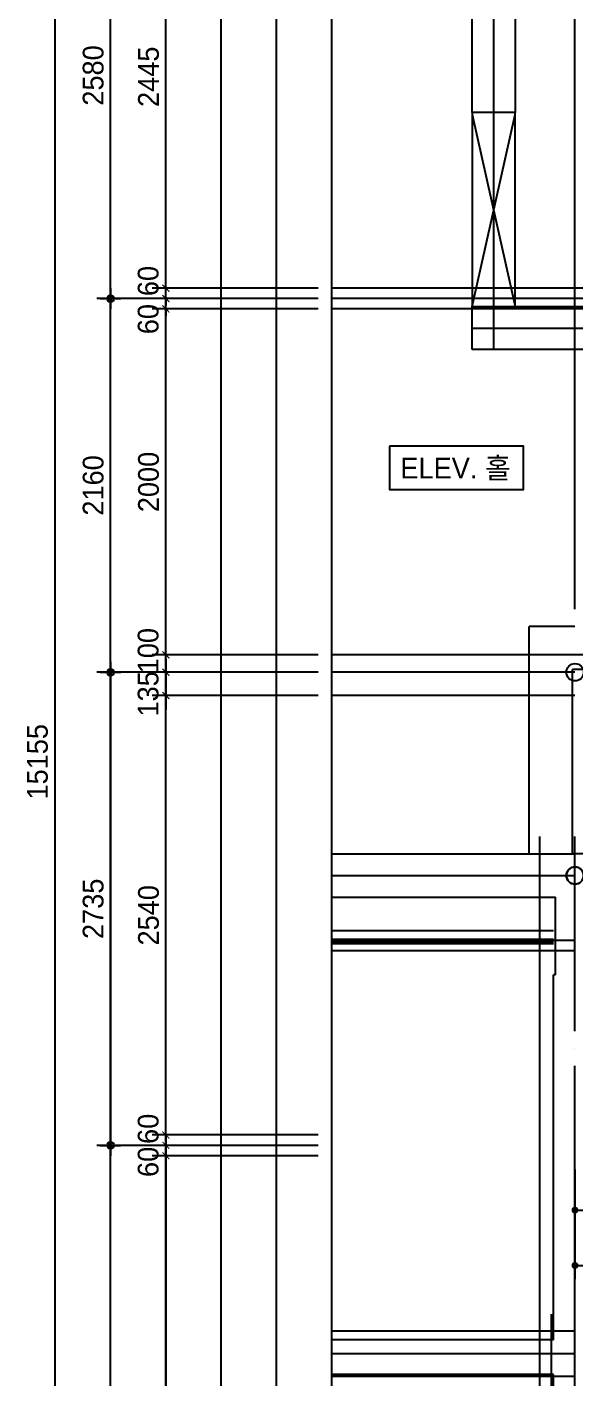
# Model space of a CAD drawing. Header units: millimetres. Extents: x 0 to 92204, y -190080 to 23760.
# Drawn here: x 57866 to 61034, y -15637 to -7827 of the extents above; entities that cross this region are included whole.
import ezdxf
from ezdxf.enums import TextEntityAlignment as Align
from ezdxf.xclip import XClip

# ---------------------------------------------------------------- set-up
doc = ezdxf.new("R2010")
doc.units = ezdxf.units.MM
doc.header["$LTSCALE"] = 100
doc.header["$XCLIPFRAME"] = 0
doc.linetypes.add('AUDIT_D_220706163347-0', pattern=[0])
doc.linetypes.add('CEN', pattern=[62, 60, -1, 0, -1])
doc.layers.get('defpoints').update_dxf_attribs({"color": 139})
for name, color, linetype in [('AA-XXXX-DIMS', 7, 'Continuous'), ('CEN_CON', 1, 'CEN'), ('CEN_WALL', 12, 'CEN'), ('CONC', 2, 'Continuous'), ('DIM', 7, 'AUDIT_D_220706163347-0'), ('MC', 135, 'Continuous'), ('WAL_DRY', 7, 'Continuous'), ('실명', 3, 'AUDIT_D_220706163347-0'), ('실명박스', 7, 'AUDIT_D_220706163347-0'), ('창호-open', 4, 'Continuous')]:
    doc.layers.add(name, color=color, linetype=linetype)
doc.layers.add('AA-XXXX-MC', color=153, linetype='AUDIT_D_220706163347-0', plot=False)
doc.layers.add('Defpoint', color=135, linetype='Continuous', plot=False)
doc.styles.add('HAUD01', font='Dotum.ttf')
doc.styles.add('맑은 고딕', font='malgun.ttf')
doc.styles.add('맑은고딕', font='malgun.ttf', dxfattribs={"width": 0.9})
doc.dimstyles.new('DIM_40', dxfattribs={"dimscale": 40, "dimtxt": 3, "dimasz": 1, "dimexe": 2, "dimexo": 2, "dimgap": 1, "dimtad": 1, "dimdec": 0, "dimzin": 0, "dimdsep": 46, "dimtxsty": '맑은고딕', "dimblk1": 'DIMDOT', "dimblk2": 'DIMDOT', "dimsah": 1, "dimcen": 0.09, "dimdle": 2, "dimclrd": 7, "dimclre": 7, "dimclrt": 3, "dimadec": 0, "dimazin": 0, "dimtfac": 1, "dimtdec": 0, "dimtix": 1, "dimtmove": 2, "dimatfit": 3, "dimldrblk": 'DIMDOT', "dimfxl": 2, "dimtolj": 1, "dimtzin": 0, "dimarcsym": 0})
doc.dimstyles.new('MCDIM_40', dxfattribs={"dimscale": 40, "dimtxt": 3, "dimasz": 1, "dimexe": 2, "dimexo": 2, "dimgap": 1, "dimtad": 1, "dimdec": 0, "dimzin": 0, "dimdsep": 46, "dimtxsty": '맑은고딕', "dimblk1": 'ARCHTICK', "dimblk2": 'ARCHTICK', "dimsah": 1, "dimcen": 0.09, "dimdle": 2, "dimclrd": 7, "dimclre": 7, "dimclrt": 3, "dimadec": 0, "dimazin": 0, "dimtfac": 1, "dimtdec": 0, "dimtix": 1, "dimtmove": 2, "dimatfit": 3, "dimldrblk": 'ARCHTICK', "dimfxl": 1, "dimtolj": 1, "dimtzin": 0, "dimarcsym": 0})
doc.dimstyles.new('NDIM40-in', dxfattribs={"dimscale": 40, "dimtxt": 2.4, "dimasz": 1, "dimexe": 2, "dimexo": 2, "dimgap": 1.2, "dimtad": 1, "dimdec": 0, "dimrnd": 0.25, "dimzin": 0, "dimdsep": 46, "dimtxsty": '맑은 고딕', "dimblk": 'DOT', "dimcen": 5, "dimclrd": 256, "dimclre": 256, "dimclrt": 3, "dimadec": 0, "dimazin": 0, "dimtfac": 1, "dimtdec": 0, "dimtix": 1, "dimtmove": 2, "dimatfit": 1, "dimldrblk": 'DIMDOT', "dimfxl": 0, "dimtolj": 1, "dimtzin": 0, "dimarcsym": 0})

# ---------------------------------------------------------------- blocks, each defined once
blk = doc.blocks.new('U-76B(확장)', base_point=(4647231.1, 20750.4))
at = {"layer": 'CONC'}
for p, q in [((6925, 10550), (7990, 10550)), ((6925, 10423), (6925, 10550)), ((7990, 8030), (7990, 10550))]:
    blk.add_line(p, q, dxfattribs=at)
at = {"layer": 'Defpoint'}
blk.add_circle((7975, 10535), 50, dxfattribs=at)
blk = doc.blocks.new('DIMDOT')
at = {"layer": 'AA-XXXX-DIMS'}
for p, q in [((-1.5, 0), (1.5, 0)), ((0, -1.5), (0, 1.5))]:
    blk.add_line(p, q, dxfattribs=at)
for radius in [0.5, 0.25]:
    blk.add_circle((0, 0), radius, dxfattribs=at)
blk = doc.blocks.new('*D3030')
at = {"layer": 'defpoints', "color": 0, "transparency": 16777216}
for p in [(7874.9, -28137.1), (9474.9, -28137.1), (9474.9, -43292.1)]:
    blk.add_point(p, dxfattribs=at)
at = {"layer": 'DIM', "color": 7, "lineweight": -2, "transparency": 16777216}
for p, q in [((9394.9, -28137.1), (7794.9, -28137.1)), ((7874.9, -43252.1), (7874.9, -28177.1)), ((9394.9, -43292.1), (7794.9, -43292.1))]:
    blk.add_line(p, q, dxfattribs=at)
at = {"layer": 'DIM', "color": 7, "lineweight": -2, "transparency": 16777216, "xscale": 40, "yscale": 40, "zscale": 40}
for p, rotation in [((7874.9, -28137.1), 90), ((7874.9, -43292.1), 270)]:
    blk.add_blockref('DIMDOT', p, dxfattribs=dict(at, rotation=rotation))
at = {"layer": 'DIM', "color": 3, "transparency": 16777216, "insert": (7772.6, -35834.6), "char_height": 120, "attachment_point": 5, "rotation": 90, "style": 'HAUD01'}
blk.add_mtext('\\A1;15155', dxfattribs=at)
blk = doc.blocks.new('*D3032')
at = {"layer": 'defpoints', "color": 0, "transparency": 16777216}
for p in [(8194.9, -38052.1), (9474.9, -38052.1), (9474.9, -41612.1)]:
    blk.add_point(p, dxfattribs=at)
at = {"layer": 'DIM', "color": 7, "lineweight": -2, "transparency": 16777216}
for p, q in [((9394.9, -38052.1), (8114.9, -38052.1)), ((8194.9, -41572.1), (8194.9, -38092.1)), ((9394.9, -41612.1), (8114.9, -41612.1))]:
    blk.add_line(p, q, dxfattribs=at)
at = {"layer": 'DIM', "color": 7, "lineweight": -2, "transparency": 16777216, "xscale": 40, "yscale": 40, "zscale": 40}
for p, rotation in [((8194.9, -38052.1), 90), ((8194.9, -41612.1), 270)]:
    blk.add_blockref('DIMDOT', p, dxfattribs=dict(at, rotation=rotation))
at = {"layer": 'DIM', "color": 3, "transparency": 16777216, "insert": (8094.8, -39832.1), "char_height": 120, "attachment_point": 5, "rotation": 90, "style": 'HAUD01'}
blk.add_mtext('\\A1;3560', dxfattribs=at)
blk = doc.blocks.new('*D3033')
at = {"layer": 'defpoints', "color": 0, "transparency": 16777216}
for p in [(8194.9, -33157.1), (9474.9, -33157.1), (9474.9, -35317.1)]:
    blk.add_point(p, dxfattribs=at)
at = {"layer": 'DIM', "color": 7, "lineweight": -2, "transparency": 16777216}
for p, q in [((9394.9, -33157.1), (8114.9, -33157.1)), ((8194.9, -35277.1), (8194.9, -33197.1)), ((9394.9, -35317.1), (8114.9, -35317.1))]:
    blk.add_line(p, q, dxfattribs=at)
at = {"layer": 'DIM', "color": 7, "lineweight": -2, "transparency": 16777216, "xscale": 40, "yscale": 40, "zscale": 40}
for p, rotation in [((8194.9, -33157.1), 90), ((8194.9, -35317.1), 270)]:
    blk.add_blockref('DIMDOT', p, dxfattribs=dict(at, rotation=rotation))
at = {"layer": 'DIM', "color": 3, "transparency": 16777216, "insert": (8094.8, -34237.1), "char_height": 120, "attachment_point": 5, "rotation": 90, "style": 'HAUD01'}
blk.add_mtext('\\A1;2160', dxfattribs=at)
blk = doc.blocks.new('*D3034')
at = {"layer": 'defpoints', "color": 0, "transparency": 16777216}
for p in [(8194.9, -30577.1), (9474.9, -30577.1), (9474.9, -33157.1)]:
    blk.add_point(p, dxfattribs=at)
at = {"layer": 'DIM', "color": 7, "lineweight": -2, "transparency": 16777216}
for p, q in [((9394.9, -30577.1), (8114.9, -30577.1)), ((8194.9, -33117.1), (8194.9, -30617.1)), ((9394.9, -33157.1), (8114.9, -33157.1))]:
    blk.add_line(p, q, dxfattribs=at)
at = {"layer": 'DIM', "color": 7, "lineweight": -2, "transparency": 16777216, "xscale": 40, "yscale": 40, "zscale": 40}
for p, rotation in [((8194.9, -30577.1), 90), ((8194.9, -33157.1), 270)]:
    blk.add_blockref('DIMDOT', p, dxfattribs=dict(at, rotation=rotation))
at = {"layer": 'DIM', "color": 3, "transparency": 16777216, "insert": (8094.8, -31867.1), "char_height": 120, "attachment_point": 5, "rotation": 90, "style": 'HAUD01'}
blk.add_mtext('\\A1;2580', dxfattribs=at)
blk = doc.blocks.new('_ArchTick')
at = {"color": 0, "linetype": 'ByBlock', "const_width": 0.15}
blk.add_lwpolyline([(-0.5, -0.5), (0.5, 0.5)], dxfattribs=at)
blk = doc.blocks.new('*D3037')
at = {"layer": 'defpoints', "color": 0, "transparency": 16777216}
for p in [(8514.9, -35217.1), (9474.9, -35217.1), (9474.9, -35317.1)]:
    blk.add_point(p, dxfattribs=at)
at = {"layer": 'DIM', "color": 7, "lineweight": -2, "transparency": 16777216}
for p, q in [((8514.9, -35397.1), (8514.9, -35137.1)), ((9394.9, -35217.1), (8434.9, -35217.1)), ((9394.9, -35317.1), (8434.9, -35317.1))]:
    blk.add_line(p, q, dxfattribs=at)
at = {"layer": 'DIM', "color": 7, "lineweight": -2, "transparency": 16777216, "xscale": 40, "yscale": 40, "zscale": 40}
for p, rotation in [((8514.9, -35217.1), 90), ((8514.9, -35317.1), 270)]:
    blk.add_blockref('_ArchTick', p, dxfattribs=dict(at, rotation=rotation))
at = {"layer": 'DIM', "color": 3, "transparency": 16777216, "insert": (8412.6, -35192.2), "char_height": 120, "attachment_point": 5, "rotation": 90, "style": 'HAUD01'}
blk.add_mtext('\\A1;100', dxfattribs=at)
blk = doc.blocks.new('*D3038')
at = {"layer": 'defpoints', "color": 0, "transparency": 16777216}
for p in [(8514.9, -33217.1), (9474.9, -33217.1), (9474.9, -35217.1)]:
    blk.add_point(p, dxfattribs=at)
at = {"layer": 'DIM', "color": 7, "lineweight": -2, "transparency": 16777216}
for p, q in [((8514.9, -35297.1), (8514.9, -33137.1)), ((9394.9, -33217.1), (8434.9, -33217.1)), ((9394.9, -35217.1), (8434.9, -35217.1))]:
    blk.add_line(p, q, dxfattribs=at)
at = {"layer": 'DIM', "color": 7, "lineweight": -2, "transparency": 16777216, "xscale": 40, "yscale": 40, "zscale": 40}
for p, rotation in [((8514.9, -33217.1), 90), ((8514.9, -35217.1), 270)]:
    blk.add_blockref('_ArchTick', p, dxfattribs=dict(at, rotation=rotation))
at = {"layer": 'DIM', "color": 3, "transparency": 16777216, "insert": (8414.8, -34217.1), "char_height": 120, "attachment_point": 5, "rotation": 90, "style": 'HAUD01'}
blk.add_mtext('\\A1;2000', dxfattribs=at)
blk = doc.blocks.new('*D3039')
at = {"layer": 'defpoints', "color": 0, "transparency": 16777216}
for p in [(8514.9, -33157.1), (9474.9, -33157.1), (9474.9, -33217.1)]:
    blk.add_point(p, dxfattribs=at)
at = {"layer": 'DIM', "color": 7, "lineweight": -2, "transparency": 16777216}
for p, q in [((9394.9, -33157.1), (8434.9, -33157.1)), ((8514.9, -33157.1), (8514.9, -33117.1)), ((8514.9, -33217.1), (8514.9, -33157.1)), ((9394.9, -33217.1), (8434.9, -33217.1)), ((8514.9, -33217.1), (8514.9, -33257.1))]:
    blk.add_line(p, q, dxfattribs=at)
at = {"layer": 'DIM', "color": 7, "lineweight": -2, "transparency": 16777216, "xscale": 40, "yscale": 40, "zscale": 40}
for p, rotation in [((8514.9, -33157.1), 270), ((8514.9, -33217.1), 90)]:
    blk.add_blockref('_ArchTick', p, dxfattribs=dict(at, rotation=rotation))
at = {"layer": 'DIM', "color": 3, "transparency": 16777216, "insert": (8412.9, -33275.7), "char_height": 120, "attachment_point": 5, "rotation": 90, "style": 'HAUD01'}
blk.add_mtext('\\A1;60', dxfattribs=at)
blk = doc.blocks.new('*D3040')
at = {"layer": 'defpoints', "color": 0, "transparency": 16777216}
for p in [(8514.9, -33097.1), (9474.9, -33097.1), (9474.9, -33157.1)]:
    blk.add_point(p, dxfattribs=at)
at = {"layer": 'DIM', "color": 7, "lineweight": -2, "transparency": 16777216}
for p, q in [((9394.9, -33097.1), (8434.9, -33097.1)), ((8514.9, -33097.1), (8514.9, -33057.1)), ((8514.9, -33157.1), (8514.9, -33097.1)), ((9394.9, -33157.1), (8434.9, -33157.1)), ((8514.9, -33157.1), (8514.9, -33197.1))]:
    blk.add_line(p, q, dxfattribs=at)
at = {"layer": 'DIM', "color": 7, "lineweight": -2, "transparency": 16777216, "xscale": 40, "yscale": 40, "zscale": 40}
for p, rotation in [((8514.9, -33097.1), 270), ((8514.9, -33157.1), 90)]:
    blk.add_blockref('_ArchTick', p, dxfattribs=dict(at, rotation=rotation))
at = {"layer": 'DIM', "color": 3, "transparency": 16777216, "insert": (8412.9, -33055.5), "char_height": 120, "attachment_point": 5, "rotation": 90, "style": 'HAUD01'}
blk.add_mtext('\\A1;60', dxfattribs=at)
blk = doc.blocks.new('*D3041')
at = {"layer": 'defpoints', "color": 0, "transparency": 16777216}
for p in [(8514.9, -30652.1), (9474.9, -30652.1), (9474.9, -33097.1)]:
    blk.add_point(p, dxfattribs=at)
at = {"layer": 'DIM', "color": 7, "lineweight": -2, "transparency": 16777216}
for p, q in [((8514.9, -33177.1), (8514.9, -30572.1)), ((9394.9, -30652.1), (8434.9, -30652.1)), ((9394.9, -33097.1), (8434.9, -33097.1))]:
    blk.add_line(p, q, dxfattribs=at)
at = {"layer": 'DIM', "color": 7, "lineweight": -2, "transparency": 16777216, "xscale": 40, "yscale": 40, "zscale": 40}
for p, rotation in [((8514.9, -30652.1), 90), ((8514.9, -33097.1), 270)]:
    blk.add_blockref('_ArchTick', p, dxfattribs=dict(at, rotation=rotation))
at = {"layer": 'DIM', "color": 3, "transparency": 16777216, "insert": (8414.8, -31874.6), "char_height": 120, "attachment_point": 5, "rotation": 90, "style": 'HAUD01'}
blk.add_mtext('\\A1;2445', dxfattribs=at)
blk = doc.blocks.new('*D3070')
at = {"layer": 'defpoints', "color": 0, "transparency": 16777216}
for p in [(8514.9, -35452.1), (9474.9, -35452.1), (9474.9, -37992.1)]:
    blk.add_point(p, dxfattribs=at)
at = {"layer": 'DIM', "color": 7, "lineweight": -2, "transparency": 16777216}
for p, q in [((8514.9, -38072.1), (8514.9, -35372.1)), ((9394.9, -35452.1), (8434.9, -35452.1)), ((9394.9, -37992.1), (8434.9, -37992.1))]:
    blk.add_line(p, q, dxfattribs=at)
at = {"layer": 'DIM', "color": 7, "lineweight": -2, "transparency": 16777216, "xscale": 40, "yscale": 40, "zscale": 40}
for p, rotation in [((8514.9, -35452.1), 90), ((8514.9, -37992.1), 270)]:
    blk.add_blockref('_ArchTick', p, dxfattribs=dict(at, rotation=rotation))
at = {"layer": 'DIM', "color": 3, "transparency": 16777216, "insert": (8414.8, -36722.1), "char_height": 120, "attachment_point": 5, "rotation": 90, "style": 'HAUD01'}
blk.add_mtext('\\A1;2540', dxfattribs=at)
blk = doc.blocks.new('*D3071')
at = {"layer": 'defpoints', "color": 0, "transparency": 16777216}
for p in [(9474.9, -37992.1), (8514.9, -38052.1), (9474.9, -38052.1)]:
    blk.add_point(p, dxfattribs=at)
at = {"layer": 'DIM', "color": 7, "lineweight": -2, "transparency": 16777216}
for p, q in [((8514.9, -37992.1), (8514.9, -37952.1)), ((9394.9, -37992.1), (8434.9, -37992.1)), ((8514.9, -37992.1), (8514.9, -38052.1)), ((9394.9, -38052.1), (8434.9, -38052.1)), ((8514.9, -38052.1), (8514.9, -38092.1))]:
    blk.add_line(p, q, dxfattribs=at)
at = {"layer": 'DIM', "color": 7, "lineweight": -2, "transparency": 16777216, "xscale": 40, "yscale": 40, "zscale": 40}
for p, rotation in [((8514.9, -37992.1), 270), ((8514.9, -38052.1), 90)]:
    blk.add_blockref('_ArchTick', p, dxfattribs=dict(at, rotation=rotation))
at = {"layer": 'DIM', "color": 3, "transparency": 16777216, "insert": (8412.9, -37956.6), "char_height": 120, "attachment_point": 5, "rotation": 90, "style": 'HAUD01'}
blk.add_mtext('\\A1;60', dxfattribs=at)
blk = doc.blocks.new('*D3072')
at = {"layer": 'defpoints', "color": 0, "transparency": 16777216}
for p in [(9474.9, -38112.1), (8514.9, -41412.1), (9474.9, -41412.1)]:
    blk.add_point(p, dxfattribs=at)
at = {"layer": 'DIM', "color": 7, "lineweight": -2, "transparency": 16777216}
for p, q in [((8514.9, -38032.1), (8514.9, -41492.1)), ((9394.9, -38112.1), (8434.9, -38112.1)), ((9394.9, -41412.1), (8434.9, -41412.1))]:
    blk.add_line(p, q, dxfattribs=at)
at = {"layer": 'DIM', "color": 7, "lineweight": -2, "transparency": 16777216, "xscale": 40, "yscale": 40, "zscale": 40}
for p, rotation in [((8514.9, -38112.1), 90), ((8514.9, -41412.1), 270)]:
    blk.add_blockref('_ArchTick', p, dxfattribs=dict(at, rotation=rotation))
at = {"layer": 'DIM', "color": 3, "transparency": 16777216, "insert": (8414.8, -39762.1), "char_height": 120, "attachment_point": 5, "rotation": 90, "style": 'HAUD01'}
blk.add_mtext('\\A1;3300', dxfattribs=at)
blk = doc.blocks.new('*D3074')
at = {"layer": 'defpoints', "color": 0, "transparency": 16777216}
for p in [(9474.9, -35317.1), (8194.9, -38052.1), (9474.9, -38052.1)]:
    blk.add_point(p, dxfattribs=at)
at = {"layer": 'DIM', "color": 7, "lineweight": -2, "transparency": 16777216}
for p, q in [((9394.9, -35317.1), (8114.9, -35317.1)), ((8194.9, -35357.1), (8194.9, -38012.1)), ((9394.9, -38052.1), (8114.9, -38052.1))]:
    blk.add_line(p, q, dxfattribs=at)
at = {"layer": 'DIM', "color": 7, "lineweight": -2, "transparency": 16777216, "xscale": 40, "yscale": 40, "zscale": 40}
for p, rotation in [((8194.9, -35317.1), 90), ((8194.9, -38052.1), 270)]:
    blk.add_blockref('DIMDOT', p, dxfattribs=dict(at, rotation=rotation))
at = {"layer": 'DIM', "color": 3, "transparency": 16777216, "insert": (8094.8, -36684.6), "char_height": 120, "attachment_point": 5, "rotation": 90, "style": 'HAUD01'}
blk.add_mtext('\\A1;2735', dxfattribs=at)
blk = doc.blocks.new('*D3076')
at = {"layer": 'defpoints', "color": 0, "transparency": 16777216}
for p in [(8514.9, -38052.1), (9474.9, -38052.1), (9474.9, -38112.1)]:
    blk.add_point(p, dxfattribs=at)
at = {"layer": 'DIM', "color": 7, "lineweight": -2, "transparency": 16777216}
for p, q in [((8514.9, -38052.1), (8514.9, -38012.1)), ((9394.9, -38052.1), (8434.9, -38052.1)), ((8514.9, -38112.1), (8514.9, -38052.1)), ((9394.9, -38112.1), (8434.9, -38112.1)), ((8514.9, -38112.1), (8514.9, -38152.1))]:
    blk.add_line(p, q, dxfattribs=at)
at = {"layer": 'DIM', "color": 7, "lineweight": -2, "transparency": 16777216, "xscale": 40, "yscale": 40, "zscale": 40}
for p, rotation in [((8514.9, -38052.1), 270), ((8514.9, -38112.1), 90)]:
    blk.add_blockref('_ArchTick', p, dxfattribs=dict(at, rotation=rotation))
at = {"layer": 'DIM', "color": 3, "transparency": 16777216, "insert": (8412.9, -38147.6), "char_height": 120, "attachment_point": 5, "rotation": 90, "style": 'HAUD01'}
blk.add_mtext('\\A1;60', dxfattribs=at)
blk = doc.blocks.new('*D3077')
at = {"layer": 'defpoints', "color": 0, "transparency": 16777216}
for p in [(9474.9, -35317.1), (8514.9, -35452.1), (9474.9, -35452.1)]:
    blk.add_point(p, dxfattribs=at)
at = {"layer": 'DIM', "color": 7, "lineweight": -2, "transparency": 16777216}
for p, q in [((8514.9, -35237.1), (8514.9, -35532.1)), ((9394.9, -35317.1), (8434.9, -35317.1)), ((9394.9, -35452.1), (8434.9, -35452.1))]:
    blk.add_line(p, q, dxfattribs=at)
at = {"layer": 'DIM', "color": 7, "lineweight": -2, "transparency": 16777216, "xscale": 40, "yscale": 40, "zscale": 40}
for p, rotation in [((8514.9, -35317.1), 90), ((8514.9, -35452.1), 270)]:
    blk.add_blockref('_ArchTick', p, dxfattribs=dict(at, rotation=rotation))
at = {"layer": 'DIM', "color": 3, "transparency": 16777216, "insert": (8412.6, -35442), "char_height": 120, "attachment_point": 5, "rotation": 90, "style": 'HAUD01'}
blk.add_mtext('\\A1;135', dxfattribs=at)
blk = doc.blocks.new('CO-102-MF', base_point=(243441.5, -43595.4))
at = {"layer": 'CEN_CON'}
for p, q in [((276961.5, -43775.4), (276961.5, -38585.4)), ((276836.5, -43650.4), (279686.5, -43650.4))]:
    blk.add_line(p, q, dxfattribs=at)
at = {"layer": 'CONC'}
for p, q in [((276836.5, -42405.4), (276836.5, -38585.4)), ((277086.5, -38585.4), (277086.5, -42405.4)), ((277086.5, -42405.4), (276836.5, -42405.4)), ((276836.5, -43775.4), (276836.5, -43525.4)), ((276836.5, -43525.4), (279686.5, -43525.4)), ((279686.5, -43775.4), (276836.5, -43775.4)), ((277166.5, -46690.4), (277166.5, -45375.4)), ((277431.5, -45375.4), (277166.5, -45375.4))]:
    blk.add_line(p, q, dxfattribs=at)
at = {"layer": 'Defpoint'}
blk.add_circle((277431.5, -46815.4), 50, dxfattribs=at)
blk = doc.blocks.new('U-76A(확장)2')
at = {"layer": 'CEN_CON'}
for p, q in [((0, -300), (0, 7025)), ((2435, 6800), (0, 6800)), ((0, 4035), (1955, 4035))]:
    blk.add_line(p, q, dxfattribs=at)
at = {"layer": 'CEN_WALL'}
blk.add_line((0, 6425), (1894, 6425), dxfattribs=at)
at = {"layer": 'CONC'}
for p, q in [((2815, 6925), (0, 6925)), ((2675, 6675), (112, 6675)), ((112, 6225), (112, 6675)), ((112, 6225), (125, 6225)), ((125, 4115), (125, 6225)), ((125, 4115), (1845, 4115)), ((125, 2140), (125, 3915)), ((125, 3915), (1845, 3915))]:
    blk.add_line(p, q, dxfattribs=at)
at = {"layer": 'Defpoint'}
blk.add_circle((0, 6800), 50, dxfattribs=at)
at = {"layer": 'MC'}
for p, q in [((205, 7025), (205, 3805)), ((0, 6365), (1894, 6365)), ((135, -300), (135, 4265)), ((0, 4165), (1955, 4165)), ((5975, 3905), (0, 3905))]:
    blk.add_line(p, q, dxfattribs=at)
at = {"layer": 'WAL_DRY'}
for p, q in [((125, 6480), (1770, 6480)), ((125, 6430), (1770, 6430)), ((125, 6417.5), (1757.5, 6417.5)), ((125, 6405), (1745, 6405))]:
    blk.add_line(p, q, dxfattribs=at)
blk = doc.blocks.new('_Dot')
at = {"color": 0, "linetype": 'ByBlock', "lineweight": -2}
blk.add_line((-0.5, 0), (-1, 0), dxfattribs=at)
at = {"color": 0, "linetype": 'ByBlock', "const_width": 0.5}
blk.add_lwpolyline([(-0.25, 0, 1), (0.25, 0, 1)], format="xyb", close=True, dxfattribs=at)
blk = doc.blocks.new('*D332')
at = {"layer": 'defpoints', "color": 0, "transparency": 16777216}
for p in [(61034, -14352.1), (61769, -14352.1), (61769, -14666.5)]:
    blk.add_point(p, dxfattribs=at)
at = {"layer": 'DIM', "lineweight": -2, "transparency": 16777216}
for p, q in [((61034, -14432.1), (61034, -14746.5)), ((61769, -14432.1), (61769, -14746.5)), ((61074, -14666.5), (61729, -14666.5))]:
    blk.add_line(p, q, dxfattribs=at)
at = {"layer": 'DIM', "lineweight": -2, "transparency": 16777216, "xscale": 40, "yscale": 40, "zscale": 40, "rotation": 180}
blk.add_blockref('_Dot', (61034, -14666.5), dxfattribs=at)
at = {"layer": 'DIM', "lineweight": -2, "transparency": 16777216, "xscale": 40, "yscale": 40, "zscale": 40}
blk.add_blockref('_Dot', (61769, -14666.5), dxfattribs=at)
at = {"layer": 'DIM', "color": 3, "transparency": 16777216, "insert": (61401.5, -14568.9), "char_height": 96, "attachment_point": 5, "style": '맑은 고딕'}
blk.add_mtext('\\A1;735', dxfattribs=at)
blk = doc.blocks.new('*D362')
at = {"layer": 'defpoints', "color": 0, "transparency": 16777216}
for p in [(61034, -14352.1), (63024, -14352.1), (63024, -14986.5)]:
    blk.add_point(p, dxfattribs=at)
at = {"layer": 'DIM', "lineweight": -2, "transparency": 16777216}
for p, q in [((61034, -14432.1), (61034, -15066.5)), ((63024, -14432.1), (63024, -15066.5)), ((61074, -14986.5), (62984, -14986.5))]:
    blk.add_line(p, q, dxfattribs=at)
at = {"layer": 'DIM', "lineweight": -2, "transparency": 16777216, "xscale": 40, "yscale": 40, "zscale": 40, "rotation": 180}
blk.add_blockref('_Dot', (61034, -14986.5), dxfattribs=at)
at = {"layer": 'DIM', "lineweight": -2, "transparency": 16777216, "xscale": 40, "yscale": 40, "zscale": 40}
blk.add_blockref('_Dot', (63024, -14986.5), dxfattribs=at)
at = {"layer": 'DIM', "color": 3, "transparency": 16777216, "insert": (62029, -14888.6), "char_height": 96, "attachment_point": 5, "style": '맑은 고딕'}
blk.add_mtext('\\A1;1990', dxfattribs=at)
blk = doc.blocks.new('DIM-1108')
at = {"layer": 'DIM'}
for base, p1, p2, angle, dimstyle, override, picture, middle in [((7874.9, -28137.1), (9474.9, -43292.1), (9474.9, -28137.1), 90, 'DIM_40', {"dimscale": 40, "dimtxsty": 'HAUD01'}, '*D3030', (7772.6, -35834.6)), ((8514.9, -33097.1), (9474.9, -33157.1), (9474.9, -33097.1), 90, 'MCDIM_40', {"dimtxsty": 'HAUD01'}, '*D3040', (8412.9, -33055.5)), ((8514.9, -33157.1), (9474.9, -33217.1), (9474.9, -33157.1), 90, 'MCDIM_40', {"dimtxsty": 'HAUD01'}, '*D3039', (8412.9, -33275.7)), ((8514.9, -35217.1), (9474.9, -35317.1), (9474.9, -35217.1), 90, 'MCDIM_40', {"dimtxsty": 'HAUD01'}, '*D3037', (8412.6, -35192.2)), ((8514.9, -35452.1), (9474.9, -35317.1), (9474.9, -35452.1), 270, 'MCDIM_40', {"dimtxsty": 'HAUD01'}, '*D3077', (8412.6, -35442)), ((8514.9, -38052.1), (9474.9, -37992.1), (9474.9, -38052.1), 270, 'MCDIM_40', {"dimtxsty": 'HAUD01'}, '*D3071', (8412.9, -37956.6)), ((8514.9, -38052.1), (9474.9, -38112.1), (9474.9, -38052.1), 90, 'MCDIM_40', {"dimtxsty": 'HAUD01'}, '*D3076', (8412.9, -38147.6))]:
    dim = blk.add_linear_dim(base=base, p1=p1, p2=p2, angle=angle, dimstyle=dimstyle, override=override, dxfattribs=at)
    dim.commit()
    dim.dimension.update_dxf_attribs({"geometry": picture, "text_midpoint": middle, "dimtype": 128})
for base, p1, p2, angle, dimstyle, override, picture, middle in [((8194.9, -30577.1), (9474.9, -33157.1), (9474.9, -30577.1), 90, 'DIM_40', {"dimscale": 40, "dimtxsty": 'HAUD01'}, '*D3034', (8094.8, -31867.1)), ((8514.9, -30652.1), (9474.9, -33097.1), (9474.9, -30652.1), 90, 'MCDIM_40', {"dimtxsty": 'HAUD01'}, '*D3041', (8414.8, -31874.6)), ((8194.9, -33157.1), (9474.9, -35317.1), (9474.9, -33157.1), 90, 'DIM_40', {"dimscale": 40, "dimtxsty": 'HAUD01'}, '*D3033', (8094.8, -34237.1)), ((8514.9, -33217.1), (9474.9, -35217.1), (9474.9, -33217.1), 90, 'MCDIM_40', {"dimtxsty": 'HAUD01'}, '*D3038', (8414.8, -34217.1)), ((8194.9, -38052.1), (9474.9, -35317.1), (9474.9, -38052.1), 270, 'DIM_40', {"dimscale": 40, "dimtxsty": 'HAUD01'}, '*D3074', (8094.8, -36684.6)), ((8514.9, -35452.1), (9474.9, -37992.1), (9474.9, -35452.1), 90, 'MCDIM_40', {"dimtxsty": 'HAUD01'}, '*D3070', (8414.8, -36722.1)), ((8194.9, -38052.1), (9474.9, -41612.1), (9474.9, -38052.1), 90, 'DIM_40', {"dimscale": 40, "dimtxsty": 'HAUD01'}, '*D3032', (8094.8, -39832.1)), ((8514.9, -41412.1), (9474.9, -38112.1), (9474.9, -41412.1), 270, 'MCDIM_40', {"dimtxsty": 'HAUD01'}, '*D3072', (8414.8, -39762.1))]:
    dim = blk.add_linear_dim(base=base, p1=p1, p2=p2, angle=angle, dimstyle=dimstyle, override=override, dxfattribs=at)
    dim.commit()
    dim.dimension.update_dxf_attribs({"geometry": picture, "text_midpoint": middle})

msp = doc.modelspace()

# ---------------------------------------------------------------- linework, layer by layer
at = {"layer": 'AA-XXXX-MC'}
for p, q in [((63189, -9337.1), (59628.8, -9337.1)), ((63189, -9457.1), (59628.8, -9457.1)), ((63439, -11457.1), (59628.8, -11457.1)), ((61034, -11692.1), (59628.8, -11692.1))]:
    msp.add_line(p, q, dxfattribs=at)
at = {"layer": 'CEN_CON'}
for p, q in [((61034, -11192.1), (61034, -3505.5)), ((63189, -9397.1), (59628.8, -9397.1)), ((61034, -11557.1), (59628.8, -11557.1))]:
    msp.add_line(p, q, dxfattribs=at)
at = {"layer": 'defpoints'}
for points in [[(73469, -21432.1), (58028.8, -21432.1), (58028.8, -1905.5), (73469, -1905.5)], [(73149, -21112.1), (58348.8, -21112.1), (58348.8, -2225.5), (73149, -2225.5)], [(72829, -20792.1), (58668.8, -20792.1), (58668.8, -2545.5), (72829, -2545.5)], [(72509, -20472.1), (58988.8, -20472.1), (58988.8, -2865.5), (72509, -2865.5)], [(72189, -20152.1), (59308.8, -20152.1), (59308.8, -3185.5), (72189, -3185.5)], [(71869, -19832.1), (59628.8, -19832.1), (59628.8, -3505.5), (71869, -3505.5)]]:
    msp.add_lwpolyline(points, close=True, dxfattribs=at)
at = {"layer": '실명박스'}
msp.add_lwpolyline([(59961, -10250.3), (59961, -10500.3), (60736.2, -10500.3), (60736.2, -10250.3)], close=True, dxfattribs=at)
at = {"layer": '창호-open'}
for p, q in [((60439, -9442.1), (60689, -8332.1)), ((60439, -8332.1), (60689, -9442.1))]:
    msp.add_line(p, q, dxfattribs=at)
msp.add_lwpolyline([(60439, -9442.1), (60689, -9442.1), (60689, -8322.1), (60439, -8322.1)], close=True, dxfattribs=at)

# ---------------------------------------------------------------- block references
msp.add_blockref('DIM-1108', (50153.9, 23760))
ref = msp.add_blockref('CO-102-MF', (27044, -9512.1))
XClip(ref).set_block_clipping_path([(276026.3244564179, -53915.4314149194), (288266.4609298812, -37588.839131526)])
ref = msp.add_blockref('U-76B(확장)', (50818.6, 4627699), dxfattribs=dict(rotation=90))
XClip(ref).set_block_clipping_path([(-300, -300), (16026.5922833934, 11940.1364734633)])
ref = msp.add_blockref('U-76A(확장)2', (61034, -19532.1), dxfattribs=dict(xscale=-1))
XClip(ref).set_block_clipping_path([(-10834.9999999999, -299.9999999999), (1405.1364734633, 16026.5922833935)])

# ---------------------------------------------------------------- texts
at = {"layer": '실명', "style": 'HAUD01'}
msp.add_text('ELEV. 홀', height=120, dxfattribs=at).set_placement((60344.2, -10373.5), align=Align.MIDDLE)

# ---------------------------------------------------------------- dimensions: what is measured, and where the dimension line sits
at = {"layer": 'DIM'}
for base, p2, picture, middle in [((61769, -14666.5), (61769, -14352.1), '*D332', (61401.5, -14568.9)), ((63024, -14986.5), (63024, -14352.1), '*D362', (62029, -14888.6))]:
    dim = msp.add_linear_dim(base=base, p1=(61034, -14352.1), p2=p2, angle=180, dimstyle='NDIM40-in', override={"dimscale": 40}, dxfattribs=at)
    dim.commit()
    dim.dimension.update_dxf_attribs({"geometry": picture, "text_midpoint": middle})

doc.saveas('drawing.dxf')
